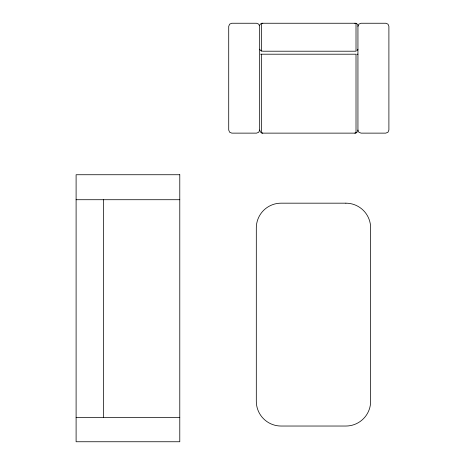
<?xml version="1.0" encoding="UTF-8"?>
<svg xmlns="http://www.w3.org/2000/svg" width="465" height="465" viewBox="0 0 465 465"><rect width="100%" height="100%" fill="white"/><g stroke="black" fill="none" stroke-linecap="round" stroke-linejoin="round"><path stroke-width="0.7" d="M259.668 130.037L258.761 132.223L256.575 133.13L231.808 133.13L229.623 132.223L228.716 130.037L228.716 26.348L229.623 24.157L231.808 23.25L256.575 23.25L258.761 24.157L259.668 26.348L259.668 130.037L260.574 132.223L262.766 133.13M357.94 26.348L358.846 24.157L361.038 23.25L385.799 23.25L387.99 24.157L388.897 26.348L388.897 130.037L387.99 132.223L385.799 133.13L361.038 133.13L358.846 132.223L357.94 130.037L357.94 25.279L357.021 23.843L354.801 23.25M357.94 130.037L357.033 132.223L354.847 133.13M259.668 25.279L260.586 23.843L262.812 23.25M357.033 50.621L357.94 49.209M260.574 54.202L356.01 54.202L356.01 133.13L261.603 133.13L261.603 54.202M357.021 54.202L357.94 54.202M76.103 199.718L179.781 199.718M76.103 417.547L179.781 417.547M259.668 49.209L260.574 50.621L262.766 51.208L356.01 51.208L356.01 23.25L261.603 23.25L261.603 51.208M103.643 199.718L103.643 417.547M179.781 174.735L76.103 174.735L76.103 441.75L179.781 441.75L179.781 174.735M345.879 203.176L281.069 203.176A24.761 24.761 0 0 0 256.308 227.937L256.308 401.272A24.761 24.761 0 0 0 281.069 426.033L345.879 426.033A24.761 24.761 0 0 0 370.64 401.272L370.64 227.937A24.761 24.761 0 0 0 345.879 203.176"/></g></svg>
